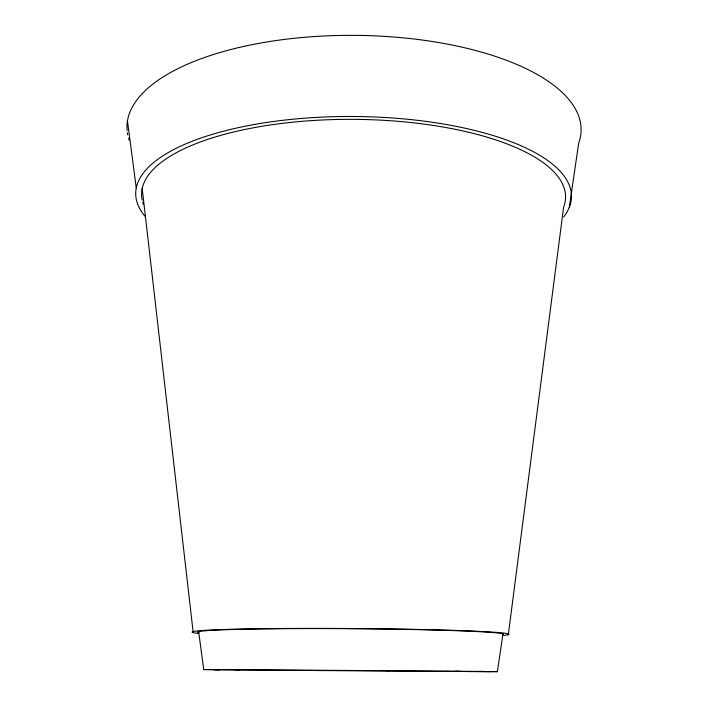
<?xml version="1.0" encoding="UTF-8"?>
<svg xmlns="http://www.w3.org/2000/svg" width="707" height="707" viewBox="0 0 707 707"><rect width="100%" height="100%" fill="white"/><g stroke="black" fill="none" stroke-linecap="round" stroke-linejoin="round"><path stroke-width="1.06" d="M508.306 634.718L563.62 207.204A212.003 76.268 0.4 0 0 359.828 119.421A212.003 76.268 0.4 0 0 142.195 200.169M569.321 207.186L578.653 143.344A227.071 93.041 0.4 0 0 366.438 35.562A227.071 93.041 0.4 0 0 127.136 130.601M467.919 671.517L497.374 671.65L502.863 634.683A152.959 4.507 0.4 0 0 346.306 628.682A152.959 4.507 0.4 0 0 199.144 632.809M198.649 631.625L203.722 669.564L219.904 669.644M213.921 669.6L239.947 669.75M489.359 671.632L445.383 671.385M234.751 669.706L388.426 670.722M319.599 670.554L449.219 671.42M455.052 671.243L483.022 671.464M386.649 670.722L460.01 671.27M257.048 670.086L320.757 670.554M214.018 669.723L260.653 670.103M477.163 671.429L497.374 671.65M219.532 669.759L203.722 669.564M489.271 671.553L491.224 671.606M127.472 120.932L136.265 187.921M142.204 188.46L193.091 631.545M198.066 633.392A158.483 4.675 0.4 0 1 349.62 628.505A158.483 4.675 0.4 0 1 503.446 635.478M143.406 204.35A212.003 76.268 0.4 0 1 142.726 202.264M144.776 216.068A217.889 78.442 0.4 0 1 351.255 116.478A217.889 78.442 0.4 0 1 563.656 217.005M129.222 140.136A227.071 93.041 0.4 0 1 128.559 138.042M127.773 134.878A227.071 93.041 0.4 0 1 127.393 132.748"/></g></svg>
